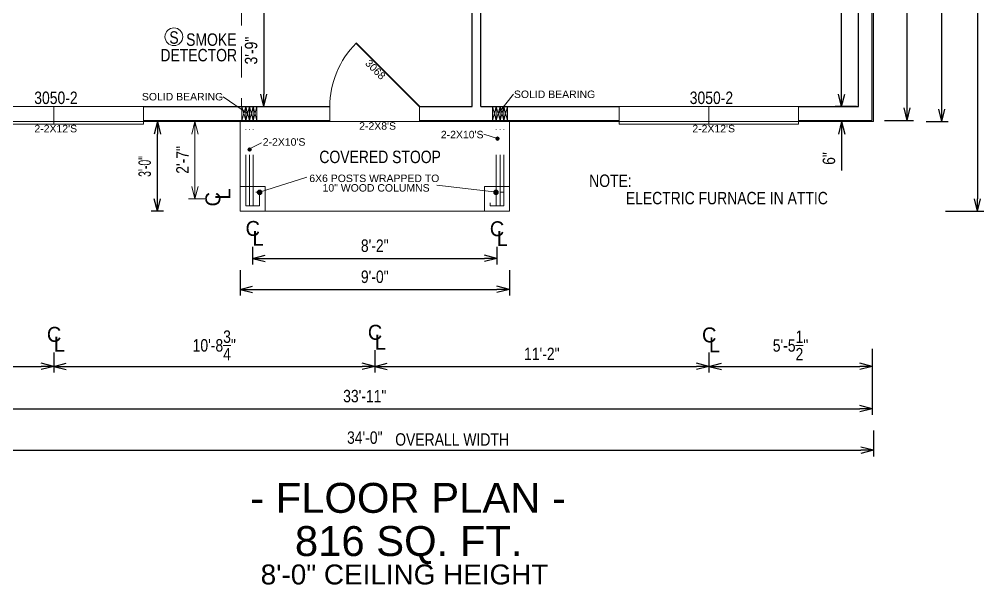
# Model space of a CAD drawing. Header units: inches. Extents: x -4443104 to -4439086, y 793046 to 798506.
# Drawn here: x -4442792.3 to -4442405.5, y 793646.9 to 793873.9 of the extents above; entities that cross this region are included whole.
import ezdxf
from ezdxf.enums import TextEntityAlignment as Align

# ---------------------------------------------------------------- set-up
doc = ezdxf.new("R2010")
doc.units = ezdxf.units.IN
doc.header["$MEASUREMENT"] = 0
doc.linetypes.add('DGN Style 2', pattern=[20.825219, 12.495132, -8.330088])
doc.linetypes.add('DGN Style 4', pattern=[40.771762, 20.373148, -10.186574, 0.025466, -10.186574])
doc.layers.get('Defpoints').update_dxf_attribs({"lineweight": 0})
for name, color, linetype, lineweight in [('(4)FND_DIM', 4, 'Continuous', 0), ('Level 25', 7, 'Continuous', 0), ('Level 3', 7, 'Continuous', 0), ('Level 35', 7, 'Continuous', 0)]:
    doc.layers.add(name, color=color, linetype=linetype, lineweight=lineweight)
doc.styles.add('Style-Arial', font='arial.ttf')
doc.styles.add('Style-STANDARD', font='STANDARD.shx')
doc.styles.add('Style-WORKING', font='WORKING.shx')
doc.dimstyles.get("Standard").update_dxf_attribs({"dimtxt": 5, "dimasz": 4, "dimexe": 4, "dimexo": 4, "dimgap": 2.5, "dimtad": 1, "dimdec": 4, "dimzin": 11, "dimdsep": 46, "dimlunit": 4, "dimtxsty": 'Style-STANDARD', "dimblk": 'tick_1.0', "dimcen": 0.09, "dimazin": 3, "dimtfac": 1, "dimtdec": 4, "dimtofl": 0, "dimtmove": 1, "dimatfit": 1, "dimldrblk": 'tick_1.0', "dimfxl": 1, "dimfrac": 2, "dimtolj": 1, "dimtzin": 11, "dimarcsym": 0})

# ---------------------------------------------------------------- blocks, each defined once
blk = doc.blocks.new('30LHDR')
at = {"layer": 'Level 25', "color": 5, "linetype": 'Continuous', "lineweight": 40}
blk.add_line((0, 0), (-25.455875, 25.455875), dxfattribs=at)
at = {"layer": 'Level 25', "color": 5, "linetype": 'Continuous', "lineweight": 0, "extrusion": (0, 0, -1)}
blk.add_arc((0, 0), 36, 0, 45, dxfattribs=at)
blk = doc.blocks.new('TerminatorOpen_0.5-1')
at = {"color": 0, "linetype": 'ByBlock', "lineweight": -2}
for q in [(-1, 0.25), (-1, 0), (-1, -0.25)]:
    blk.add_line((0, 0), q, dxfattribs=at)
blk = doc.blocks.new('*D64')
at = {"layer": 'Defpoints', "color": 0, "linetype": 'Continuous', "lineweight": 13, "transparency": 16777216}
for p in [(-4442857.78, 793709.44), (-4442449.78, 793711.31), (-4442449.78, 793700.88)]:
    blk.add_point(p, dxfattribs=at)
at = {"layer": 'Level 3', "color": 0, "linetype": 'Continuous', "lineweight": -2, "transparency": 16777216}
for p, q in [((-4442449.78, 793708.81), (-4442449.78, 793698.38)), ((-4442857.78, 793706.94), (-4442857.78, 793698.38)), ((-4442852.78, 793700.88), (-4442454.78, 793700.88))]:
    blk.add_line(p, q, dxfattribs=at)
at = {"layer": 'Level 3', "color": 0, "linetype": 'Continuous', "lineweight": -2, "transparency": 16777216, "xscale": 5, "yscale": 5, "zscale": 5, "rotation": 180}
blk.add_blockref('TerminatorOpen_0.5-1', (-4442857.78, 793700.88), dxfattribs=at)
at = {"layer": 'Level 3', "color": 0, "linetype": 'Continuous', "lineweight": -2, "transparency": 16777216, "xscale": 5, "yscale": 5, "zscale": 5}
blk.add_blockref('TerminatorOpen_0.5-1', (-4442449.78, 793700.88), dxfattribs=at)
at = {"layer": 'Level 3', "color": 0, "linetype": 'Continuous', "lineweight": 13, "transparency": 16777216, "insert": (-4442653.78, 793705.94), "char_height": 5, "attachment_point": 5, "style": 'Style-Arial'}
blk.add_mtext('\\A1;\\H1x;\\W0.8;34\'-0"', dxfattribs=at)
blk = doc.blocks.new('tick_1.0')
at = {"layer": '(4)FND_DIM', "color": 4, "linetype": 'Continuous', "lineweight": 0}
blk.add_line((0.5, -0.5), (-0.5, 0.5), dxfattribs=at)
at = {"layer": 'Level 3', "color": 4, "linetype": 'Continuous', "lineweight": 0}
blk.add_line((0, 0), (-1, 0), dxfattribs=at)
blk = doc.blocks.new('*D66')
at = {"layer": 'Defpoints', "color": 0, "linetype": 'Continuous', "lineweight": 13, "transparency": 16777216}
for p in [(-4442431.12, 794120.78), (-4442422.35, 794120.78), (-4442431.12, 793832.78)]:
    blk.add_point(p, dxfattribs=at)
at = {"layer": 'Level 3', "color": 0, "linetype": 'Continuous', "lineweight": -2, "transparency": 16777216}
for p, q in [((-4442428.62, 794120.78), (-4442419.85, 794120.78)), ((-4442422.35, 793837.78), (-4442422.35, 794115.78)), ((-4442428.62, 793832.78), (-4442419.85, 793832.78))]:
    blk.add_line(p, q, dxfattribs=at)
at = {"layer": 'Level 3', "color": 0, "linetype": 'Continuous', "lineweight": -2, "transparency": 16777216, "xscale": 5, "yscale": 5, "zscale": 5}
for p, rotation in [((-4442422.35, 794120.78), 90), ((-4442422.35, 793832.78), 270)]:
    blk.add_blockref('TerminatorOpen_0.5-1', p, dxfattribs=dict(at, rotation=rotation))
at = {"layer": 'Level 3', "color": 0, "linetype": 'Continuous', "lineweight": 13, "transparency": 16777216, "insert": (-4442427.4, 793976.78), "char_height": 5, "attachment_point": 5, "rotation": 90, "style": 'Style-Arial'}
blk.add_mtext('\\A1;\\H1x;\\W0.8;24\'-0"', dxfattribs=at)
blk = doc.blocks.new('*D72')
at = {"layer": 'Defpoints', "color": 0, "linetype": 'Continuous', "lineweight": 13, "transparency": 16777216}
for p in [(-4442703.78, 793775.71), (-4442595.78, 793775.71), (-4442595.78, 793765.43)]:
    blk.add_point(p, dxfattribs=at)
at = {"layer": 'Level 3', "color": 0, "linetype": 'Continuous', "lineweight": -2, "transparency": 16777216}
for p, q in [((-4442703.78, 793773.21), (-4442703.78, 793762.93)), ((-4442595.78, 793773.21), (-4442595.78, 793762.93)), ((-4442698.78, 793765.43), (-4442600.78, 793765.43))]:
    blk.add_line(p, q, dxfattribs=at)
at = {"layer": 'Level 3', "color": 0, "linetype": 'Continuous', "lineweight": -2, "transparency": 16777216, "xscale": 5, "yscale": 5, "zscale": 5, "rotation": 180}
blk.add_blockref('TerminatorOpen_0.5-1', (-4442703.78, 793765.43), dxfattribs=at)
at = {"layer": 'Level 3', "color": 0, "linetype": 'Continuous', "lineweight": -2, "transparency": 16777216, "xscale": 5, "yscale": 5, "zscale": 5}
blk.add_blockref('TerminatorOpen_0.5-1', (-4442595.78, 793765.43), dxfattribs=at)
at = {"layer": 'Level 3', "color": 0, "linetype": 'Continuous', "lineweight": 13, "transparency": 16777216, "insert": (-4442649.78, 793770.48), "char_height": 5, "attachment_point": 5, "style": 'Style-Arial'}
blk.add_mtext('\\A1;\\H1x;\\W0.8;9\'-0"', dxfattribs=at)
blk = doc.blocks.new('*D76')
at = {"layer": 'Defpoints', "color": 0, "linetype": 'Continuous', "lineweight": 13, "transparency": 16777216}
for p in [(-4442703.28, 793883.78), (-4442711.78, 793838.78), (-4442694.28, 793838.78)]:
    blk.add_point(p, dxfattribs=at)
at = {"layer": 'Level 3', "color": 0, "linetype": 'Continuous', "lineweight": -2, "transparency": 16777216}
for p, q in [((-4442700.78, 793883.78), (-4442691.78, 793883.78)), ((-4442694.28, 793878.78), (-4442694.28, 793843.78)), ((-4442709.28, 793838.78), (-4442691.78, 793838.78))]:
    blk.add_line(p, q, dxfattribs=at)
at = {"layer": 'Level 3', "color": 0, "linetype": 'Continuous', "lineweight": -2, "transparency": 16777216, "xscale": 5, "yscale": 5, "zscale": 5}
for p, rotation in [((-4442694.28, 793883.78), 90), ((-4442694.28, 793838.78), 270)]:
    blk.add_blockref('TerminatorOpen_0.5-1', p, dxfattribs=dict(at, rotation=rotation))
at = {"layer": 'Level 3', "color": 0, "linetype": 'Continuous', "lineweight": 13, "transparency": 16777216, "insert": (-4442699.34, 793861.28), "char_height": 5, "attachment_point": 5, "rotation": 90, "style": 'Style-Arial'}
blk.add_mtext('\\A1;\\H1x;\\W0.8;3\'-9"', dxfattribs=at)
blk = doc.blocks.new('*D78')
at = {"layer": 'Defpoints', "color": 0, "linetype": 'Continuous', "lineweight": 13, "transparency": 16777216}
for p in [(-4442736.96, 793832.78), (-4442732, 793832.78), (-4442732, 793796.78)]:
    blk.add_point(p, dxfattribs=at)
at = {"layer": 'Level 3', "color": 0, "linetype": 'Continuous', "lineweight": -2, "transparency": 16777216}
for p, q in [((-4442734.5, 793832.78), (-4442739.46, 793832.78)), ((-4442736.96, 793801.78), (-4442736.96, 793827.78)), ((-4442734.5, 793796.78), (-4442739.46, 793796.78))]:
    blk.add_line(p, q, dxfattribs=at)
at = {"layer": 'Level 3', "color": 0, "linetype": 'Continuous', "lineweight": -2, "transparency": 16777216, "xscale": 5, "yscale": 5, "zscale": 5}
for p, rotation in [((-4442736.96, 793832.78), 90), ((-4442736.96, 793796.78), 270)]:
    blk.add_blockref('TerminatorOpen_0.5-1', p, dxfattribs=dict(at, rotation=rotation))
at = {"layer": 'Level 3', "color": 0, "linetype": 'Continuous', "lineweight": 13, "transparency": 16777216, "insert": (-4442742.01, 793814.78), "char_height": 5, "attachment_point": 5, "rotation": 90, "style": 'Style-Arial'}
blk.add_mtext('\\A1;\\H1x;\\W0.6;3\'-0"', dxfattribs=at)
blk = doc.blocks.new('*D119')
at = {"layer": 'Defpoints', "color": 0, "linetype": 'Continuous', "lineweight": 13, "transparency": 16777216}
for p in [(-4442857.28, 793745.94), (-4442450.28, 793742.62), (-4442450.28, 793717.54)]:
    blk.add_point(p, dxfattribs=at)
at = {"layer": 'Level 3', "color": 0, "linetype": 'Continuous', "lineweight": -2, "transparency": 16777216}
for p, q in [((-4442857.28, 793743.44), (-4442857.28, 793715.04)), ((-4442450.28, 793740.12), (-4442450.28, 793715.04)), ((-4442852.28, 793717.54), (-4442455.28, 793717.54))]:
    blk.add_line(p, q, dxfattribs=at)
at = {"layer": 'Level 3', "color": 0, "linetype": 'Continuous', "lineweight": -2, "transparency": 16777216, "xscale": 5, "yscale": 5, "zscale": 5, "rotation": 180}
blk.add_blockref('TerminatorOpen_0.5-1', (-4442857.28, 793717.54), dxfattribs=at)
at = {"layer": 'Level 3', "color": 0, "linetype": 'Continuous', "lineweight": -2, "transparency": 16777216, "xscale": 5, "yscale": 5, "zscale": 5}
blk.add_blockref('TerminatorOpen_0.5-1', (-4442450.28, 793717.54), dxfattribs=at)
at = {"layer": 'Level 3', "color": 0, "linetype": 'Continuous', "lineweight": 13, "transparency": 16777216, "insert": (-4442653.78, 793722.59), "char_height": 5, "attachment_point": 5, "style": 'Style-Arial'}
blk.add_mtext('\\A1;\\H1x;\\W0.8;33\'-11"', dxfattribs=at)
blk = doc.blocks.new('*D127')
at = {"layer": 'Defpoints', "color": 0, "linetype": 'Continuous', "lineweight": 13, "transparency": 16777216}
for p in [(-4442857.28, 793744.08), (-4442778.53, 793742.58), (-4442778.53, 793734.56)]:
    blk.add_point(p, dxfattribs=at)
at = {"layer": 'Level 3', "color": 0, "linetype": 'Continuous', "lineweight": -2, "transparency": 16777216}
for p, q in [((-4442857.28, 793741.58), (-4442857.28, 793732.06)), ((-4442778.53, 793740.08), (-4442778.53, 793732.06)), ((-4442852.28, 793734.56), (-4442783.53, 793734.56))]:
    blk.add_line(p, q, dxfattribs=at)
at = {"layer": 'Level 3', "color": 0, "linetype": 'Continuous', "lineweight": -2, "transparency": 16777216, "xscale": 5, "yscale": 5, "zscale": 5, "rotation": 180}
blk.add_blockref('TerminatorOpen_0.5-1', (-4442857.28, 793734.56), dxfattribs=at)
at = {"layer": 'Level 3', "color": 0, "linetype": 'Continuous', "lineweight": -2, "transparency": 16777216, "xscale": 5, "yscale": 5, "zscale": 5}
blk.add_blockref('TerminatorOpen_0.5-1', (-4442778.53, 793734.56), dxfattribs=at)
at = {"layer": 'Level 3', "color": 0, "linetype": 'Continuous', "lineweight": 13, "transparency": 16777216, "insert": (-4442817.91, 793742.99), "char_height": 5, "attachment_point": 5, "style": 'Style-Arial'}
blk.add_mtext('\\A1;\\H1x;\\W0.8;6\'-6{\\H1.000000x;\\S3/4;}"', dxfattribs=at)
blk = doc.blocks.new('*D122')
at = {"layer": 'Defpoints', "color": 0, "linetype": 'Continuous', "lineweight": 13, "transparency": 16777216}
for p in [(-4442649.78, 793743.58), (-4442778.53, 793742.58), (-4442649.78, 793734.56)]:
    blk.add_point(p, dxfattribs=at)
at = {"layer": 'Level 3', "color": 0, "linetype": 'Continuous', "lineweight": -2, "transparency": 16777216}
for p, q in [((-4442778.53, 793740.08), (-4442778.53, 793732.06)), ((-4442649.78, 793741.08), (-4442649.78, 793732.06)), ((-4442773.53, 793734.56), (-4442654.78, 793734.56))]:
    blk.add_line(p, q, dxfattribs=at)
at = {"layer": 'Level 3', "color": 0, "linetype": 'Continuous', "lineweight": -2, "transparency": 16777216, "xscale": 5, "yscale": 5, "zscale": 5, "rotation": 180}
blk.add_blockref('TerminatorOpen_0.5-1', (-4442778.53, 793734.56), dxfattribs=at)
at = {"layer": 'Level 3', "color": 0, "linetype": 'Continuous', "lineweight": -2, "transparency": 16777216, "xscale": 5, "yscale": 5, "zscale": 5}
blk.add_blockref('TerminatorOpen_0.5-1', (-4442649.78, 793734.56), dxfattribs=at)
at = {"layer": 'Level 3', "color": 0, "linetype": 'Continuous', "lineweight": 13, "transparency": 16777216, "insert": (-4442714.16, 793742.99), "char_height": 5, "attachment_point": 5, "style": 'Style-Arial'}
blk.add_mtext('\\A1;\\H1x;\\W0.8;10\'-8{\\H1.000000x;\\S3/4;}"', dxfattribs=at)
blk = doc.blocks.new('*D124')
at = {"layer": 'Defpoints', "color": 0, "linetype": 'Continuous', "lineweight": 13, "transparency": 16777216}
for p in [(-4442649.78, 793743.58), (-4442515.78, 793742.58), (-4442515.78, 793734.56)]:
    blk.add_point(p, dxfattribs=at)
at = {"layer": 'Level 3', "color": 0, "linetype": 'Continuous', "lineweight": -2, "transparency": 16777216}
for p, q in [((-4442649.78, 793741.08), (-4442649.78, 793732.06)), ((-4442515.78, 793740.08), (-4442515.78, 793732.06)), ((-4442644.78, 793734.56), (-4442520.78, 793734.56))]:
    blk.add_line(p, q, dxfattribs=at)
at = {"layer": 'Level 3', "color": 0, "linetype": 'Continuous', "lineweight": -2, "transparency": 16777216, "xscale": 5, "yscale": 5, "zscale": 5, "rotation": 180}
blk.add_blockref('TerminatorOpen_0.5-1', (-4442649.78, 793734.56), dxfattribs=at)
at = {"layer": 'Level 3', "color": 0, "linetype": 'Continuous', "lineweight": -2, "transparency": 16777216, "xscale": 5, "yscale": 5, "zscale": 5}
blk.add_blockref('TerminatorOpen_0.5-1', (-4442515.78, 793734.56), dxfattribs=at)
at = {"layer": 'Level 3', "color": 0, "linetype": 'Continuous', "lineweight": 13, "transparency": 16777216, "insert": (-4442582.78, 793739.57), "char_height": 5, "attachment_point": 5, "style": 'Style-Arial'}
blk.add_mtext('\\A1;\\H1x;\\W0.8;11\'-2"', dxfattribs=at)
blk = doc.blocks.new('*D126')
at = {"layer": 'Defpoints', "color": 0, "linetype": 'Continuous', "lineweight": 13, "transparency": 16777216}
for p in [(-4442450.28, 793744.08), (-4442515.78, 793742.58), (-4442450.28, 793734.56)]:
    blk.add_point(p, dxfattribs=at)
at = {"layer": 'Level 3', "color": 0, "linetype": 'Continuous', "lineweight": -2, "transparency": 16777216}
for p, q in [((-4442515.78, 793740.08), (-4442515.78, 793732.06)), ((-4442450.28, 793741.58), (-4442450.28, 793732.06)), ((-4442510.78, 793734.56), (-4442455.28, 793734.56))]:
    blk.add_line(p, q, dxfattribs=at)
at = {"layer": 'Level 3', "color": 0, "linetype": 'Continuous', "lineweight": -2, "transparency": 16777216, "xscale": 5, "yscale": 5, "zscale": 5, "rotation": 180}
blk.add_blockref('TerminatorOpen_0.5-1', (-4442515.78, 793734.56), dxfattribs=at)
at = {"layer": 'Level 3', "color": 0, "linetype": 'Continuous', "lineweight": -2, "transparency": 16777216, "xscale": 5, "yscale": 5, "zscale": 5}
blk.add_blockref('TerminatorOpen_0.5-1', (-4442450.28, 793734.56), dxfattribs=at)
at = {"layer": 'Level 3', "color": 0, "linetype": 'Continuous', "lineweight": 13, "transparency": 16777216, "insert": (-4442483.03, 793742.95), "char_height": 5, "attachment_point": 5, "style": 'Style-Arial'}
blk.add_mtext('\\A1;\\H1x;\\W0.8;5\'-5{\\H1.000000x;\\S1/2;}"', dxfattribs=at)
blk = doc.blocks.new('CL_1')
at = {"layer": 'Level 3', "color": 120, "linetype": 'Continuous', "lineweight": 13, "style": 'Style-WORKING'}
for s, p in [('C', (-2.77, 3.96)), ('L', (0, 0))]:
    blk.add_text(s, height=6, dxfattribs=at).set_placement(p, align=Align.TOP_LEFT)
blk = doc.blocks.new('*D130')
at = {"layer": 'Defpoints', "color": 0, "linetype": 'Continuous', "lineweight": 13, "transparency": 16777216}
for p in [(-4442698.78, 793785.07), (-4442600.78, 793785.07), (-4442600.78, 793777.89)]:
    blk.add_point(p, dxfattribs=at)
at = {"layer": 'Level 3', "color": 0, "linetype": 'Continuous', "lineweight": -2, "transparency": 16777216}
for p, q in [((-4442698.78, 793782.57), (-4442698.78, 793775.39)), ((-4442600.78, 793782.57), (-4442600.78, 793775.39)), ((-4442693.78, 793777.89), (-4442605.78, 793777.89))]:
    blk.add_line(p, q, dxfattribs=at)
at = {"layer": 'Level 3', "color": 0, "linetype": 'Continuous', "lineweight": -2, "transparency": 16777216, "xscale": 5, "yscale": 5, "zscale": 5, "rotation": 180}
blk.add_blockref('TerminatorOpen_0.5-1', (-4442698.78, 793777.89), dxfattribs=at)
at = {"layer": 'Level 3', "color": 0, "linetype": 'Continuous', "lineweight": -2, "transparency": 16777216, "xscale": 5, "yscale": 5, "zscale": 5}
blk.add_blockref('TerminatorOpen_0.5-1', (-4442600.78, 793777.89), dxfattribs=at)
at = {"layer": 'Level 3', "color": 0, "linetype": 'Continuous', "lineweight": 13, "transparency": 16777216, "insert": (-4442649.78, 793782.95), "char_height": 5, "attachment_point": 5, "style": 'Style-Arial'}
blk.add_mtext('\\A1;\\H1x;\\W0.8;8\'-2"', dxfattribs=at)
blk = doc.blocks.new('*D132')
at = {"layer": 'Defpoints', "color": 0, "linetype": 'Continuous', "lineweight": 13, "transparency": 16777216}
for p in [(-4442447.79, 794120.28), (-4442436.26, 794120.28), (-4442447.79, 793833.28)]:
    blk.add_point(p, dxfattribs=at)
at = {"layer": 'Level 3', "color": 0, "linetype": 'Continuous', "lineweight": -2, "transparency": 16777216}
for p, q in [((-4442445.29, 794120.28), (-4442433.76, 794120.28)), ((-4442436.26, 793838.28), (-4442436.26, 794115.28)), ((-4442445.29, 793833.28), (-4442433.76, 793833.28))]:
    blk.add_line(p, q, dxfattribs=at)
at = {"layer": 'Level 3', "color": 0, "linetype": 'Continuous', "lineweight": -2, "transparency": 16777216, "xscale": 5, "yscale": 5, "zscale": 5}
for p, rotation in [((-4442436.26, 794120.28), 90), ((-4442436.26, 793833.28), 270)]:
    blk.add_blockref('TerminatorOpen_0.5-1', p, dxfattribs=dict(at, rotation=rotation))
at = {"layer": 'Level 3', "color": 0, "linetype": 'Continuous', "lineweight": 13, "transparency": 16777216, "insert": (-4442441.31, 793976.78), "char_height": 5, "attachment_point": 5, "rotation": 90, "style": 'Style-Arial'}
blk.add_mtext('\\A1;\\H1x;\\W0.8;23\'-11"', dxfattribs=at)
blk = doc.blocks.new('*D148')
at = {"layer": 'Defpoints', "color": 0, "linetype": 'Continuous', "lineweight": 13, "transparency": 16777216}
for p in [(-4442427.01, 794120.78), (-4442423.32, 793796.78), (-4442408.05, 793796.78)]:
    blk.add_point(p, dxfattribs=at)
at = {"layer": 'Level 3', "color": 0, "linetype": 'Continuous', "lineweight": -2, "transparency": 16777216}
for p, q in [((-4442424.51, 794120.78), (-4442405.55, 794120.78)), ((-4442408.05, 794115.78), (-4442408.05, 793801.78)), ((-4442420.82, 793796.78), (-4442405.55, 793796.78))]:
    blk.add_line(p, q, dxfattribs=at)
at = {"layer": 'Level 3', "color": 0, "linetype": 'Continuous', "lineweight": -2, "transparency": 16777216, "xscale": 5, "yscale": 5, "zscale": 5}
for p, rotation in [((-4442408.05, 794120.78), 90), ((-4442408.05, 793796.78), 270)]:
    blk.add_blockref('TerminatorOpen_0.5-1', p, dxfattribs=dict(at, rotation=rotation))
at = {"layer": 'Level 3', "color": 0, "linetype": 'Continuous', "lineweight": 13, "transparency": 16777216, "insert": (-4442413.1, 793958.78), "char_height": 5, "attachment_point": 5, "rotation": 90, "style": 'Style-Arial'}
blk.add_mtext('\\A1;\\H1x;\\W0.8;27\'-0"', dxfattribs=at)
blk = doc.blocks.new('*D152')
at = {"layer": 'Defpoints', "color": 0, "linetype": 'Continuous', "lineweight": 13, "transparency": 16777216}
for p in [(-4442462.56, 793838.78), (-4442454.03, 793838.78), (-4442448.03, 793832.78)]:
    blk.add_point(p, dxfattribs=at)
at = {"layer": 'Level 3', "color": 0, "linetype": 'Continuous', "lineweight": -2, "transparency": 16777216}
for p, q in [((-4442462.56, 793843.78), (-4442462.56, 793848.78)), ((-4442456.53, 793838.78), (-4442465.06, 793838.78)), ((-4442450.53, 793832.78), (-4442465.06, 793832.78)), ((-4442462.56, 793827.78), (-4442462.56, 793813.16))]:
    blk.add_line(p, q, dxfattribs=at)
at = {"layer": 'Level 3', "color": 0, "linetype": 'Continuous', "lineweight": -2, "transparency": 16777216, "xscale": 5, "yscale": 5, "zscale": 5}
for p, rotation in [((-4442462.56, 793838.78), 270), ((-4442462.56, 793832.78), 90)]:
    blk.add_blockref('TerminatorOpen_0.5-1', p, dxfattribs=dict(at, rotation=rotation))
at = {"layer": 'Level 3', "color": 0, "linetype": 'Continuous', "lineweight": 13, "transparency": 16777216, "insert": (-4442467.61, 793817.97), "char_height": 5, "attachment_point": 5, "rotation": 90, "style": 'Style-Arial'}
blk.add_mtext('\\A1;\\H1x;\\W0.8;6"', dxfattribs=at)
blk = doc.blocks.new('*D151')
at = {"layer": 'Defpoints', "color": 0, "linetype": 'Continuous', "lineweight": 13, "transparency": 16777216}
for p in [(-4442462.56, 793950.78), (-4442454.03, 793950.78), (-4442454.03, 793838.78)]:
    blk.add_point(p, dxfattribs=at)
at = {"layer": 'Level 3', "color": 0, "linetype": 'Continuous', "lineweight": -2, "transparency": 16777216}
for p, q in [((-4442456.53, 793950.78), (-4442465.06, 793950.78)), ((-4442462.56, 793843.78), (-4442462.56, 793945.78)), ((-4442456.53, 793838.78), (-4442465.06, 793838.78))]:
    blk.add_line(p, q, dxfattribs=at)
at = {"layer": 'Level 3', "color": 0, "linetype": 'Continuous', "lineweight": -2, "transparency": 16777216, "xscale": 5, "yscale": 5, "zscale": 5}
for p, rotation in [((-4442462.56, 793950.78), 90), ((-4442462.56, 793838.78), 270)]:
    blk.add_blockref('TerminatorOpen_0.5-1', p, dxfattribs=dict(at, rotation=rotation))
at = {"layer": 'Level 3', "color": 0, "linetype": 'Continuous', "lineweight": 13, "transparency": 16777216, "insert": (-4442467.61, 793894.78), "char_height": 5, "attachment_point": 5, "rotation": 90, "style": 'Style-Arial'}
blk.add_mtext('\\A1;\\H1x;\\W0.8;9\'-4"', dxfattribs=at)
blk = doc.blocks.new('LT3_3')
at = {"layer": 'Level 3', "color": 120, "linetype": 'Continuous', "lineweight": 13}
for radius in [6, 5.52, 5.04, 4.56, 4.08, 3.6, 3.12, 2.64, 2.16, 1.68, 1.2, 0.72, 0.24]:
    blk.add_circle((0, 0), radius, dxfattribs=at)
blk = doc.blocks.new('STUDS')
at = {"layer": 'Level 3', "color": 30, "linetype": 'Continuous', "lineweight": 13}
for p, q in [((-6, 0), (-6, -5.5)), ((-6, 0), (-4.5, -5.5)), ((-4.5, 0), (-6, -5.5)), ((-6, 0), (-6, -5.5)), ((-6, 0), (-4.5, -5.5)), ((-4.5, 0), (-6, -5.5)), ((-4.5, 0), (-4.5, -5.5)), ((-4.5, -5.5), (-3, 0)), ((-3, -5.5), (-4.5, 0)), ((-4.5, 0), (-4.5, -5.5)), ((-4.5, -5.5), (-3, 0)), ((-3, -5.5), (-4.5, 0)), ((-3, 0), (-3, -5.5)), ((-3, 0), (-1.5, -5.5)), ((-1.5, 0), (-3, -5.5)), ((-3, 0), (-3, -5.5)), ((-3, 0), (-1.5, -5.5)), ((-1.5, 0), (-3, -5.5)), ((-1.5, 0), (-1.5, -5.5)), ((-1.5, -5.5), (0, 0)), ((0, -5.5), (-1.5, 0)), ((-1.5, 0), (-1.5, -5.5)), ((-1.5, -5.5), (0, 0)), ((0, -5.5), (-1.5, 0))]:
    blk.add_line(p, q, dxfattribs=at)
blk = doc.blocks.new('LT3_11')
at = {"layer": 'Level 3', "color": 30, "linetype": 'Continuous', "lineweight": 13}
for radius in [6, 5.52, 5.04, 4.56, 4.08, 3.6, 3.12, 2.64, 2.16, 1.68, 1.2, 0.72, 0.24]:
    blk.add_circle((0, 0), radius, dxfattribs=at)

msp = doc.modelspace()

# ---------------------------------------------------------------- linework, layer by layer
at = {"layer": 'Level 3', "color": 120, "linetype": 'DGN Style 2', "lineweight": 0}
msp.add_line((-4442703.2803, 793883.7823), (-4442703.2803, 793838.7823), dxfattribs=at)
at = {"layer": 'Level 3', "color": 30, "linetype": 'Continuous', "lineweight": 13}
for p, q in [((-4442594.1611, 793843.8123), (-4442600.2803, 793836.0323)), ((-4442710.6164, 793842.6972), (-4442700.7803, 793836.0323)), ((-4442697.0303, 793838.7823), (-4442697.0303, 793833.2823)), ((-4442596.5303, 793838.7823), (-4442596.5303, 793833.2823)), ((-4442695.1481, 793824.275), (-4442699.9625, 793821.8663)), ((-4442600.558, 793825.9477), (-4442606.041, 793827.7765))]:
    msp.add_line(p, q, dxfattribs=at)
at = {"layer": 'Level 3', "color": 5, "linetype": 'Continuous', "lineweight": 13}
for p, q in [((-4442778.5303, 793838.7823), (-4442778.5303, 793831.7823)), ((-4442515.7803, 793838.7823), (-4442515.7803, 793831.7823)), ((-4442814.5303, 793832.7823), (-4442742.5303, 793832.7823)), ((-4442479.7803, 793832.7823), (-4442551.7803, 793832.7823))]:
    msp.add_line(p, q, dxfattribs=at)
at = {"layer": 'Level 3', "color": 30, "linetype": 'DGN Style 4', "lineweight": 0}
for p, q in [((-4442701.5303, 793799.0323), (-4442701.5303, 793838.7823)), ((-4442700.0303, 793799.0323), (-4442700.0303, 793838.7823)), ((-4442698.5303, 793799.0323), (-4442698.5303, 793838.7823)), ((-4442601.0303, 793799.0323), (-4442601.0303, 793838.7823)), ((-4442599.5303, 793799.0323), (-4442599.5303, 793838.7823)), ((-4442598.0303, 793799.0323), (-4442598.0303, 793838.7823))]:
    msp.add_line(p, q, dxfattribs=at)
at = {"layer": 'Level 3', "color": 120, "linetype": 'Continuous', "lineweight": 13}
for p, q in [((-4442667.7803, 793832.7823), (-4442667.7803, 793838.7823)), ((-4442631.7803, 793838.7823), (-4442631.7803, 793832.7823)), ((-4442720.1617, 793832.7823), (-4442724.4197, 793832.7823)), ((-4442721.9197, 793832.7823), (-4442721.9197, 793801.7823)), ((-4442703.7803, 793832.7823), (-4442703.7803, 793796.7823)), ((-4442667.7803, 793832.7823), (-4442631.7803, 793832.7823)), ((-4442595.7803, 793832.7823), (-4442595.7803, 793796.7823)), ((-4442676.994, 793810.5113), (-4442696.0303, 793804.5323)), ((-4442624.8832, 793807.3108), (-4442600.7803, 793804.5323)), ((-4442717.9117, 793801.7823), (-4442724.4197, 793801.7823)), ((-4442703.7803, 793796.7823), (-4442595.7803, 793796.7823))]:
    msp.add_line(p, q, dxfattribs=at)
at = {"layer": 'Level 3', "color": 5, "linetype": 'Continuous', "lineweight": 13, "flags": 128}
for points in [[(-4442742.5303, 793838.7823), (-4442814.5303, 793838.7823), (-4442814.5303, 793831.7823), (-4442742.5303, 793831.7823), (-4442742.5303, 793838.7823)], [(-4442551.7803, 793838.7823), (-4442479.7803, 793838.7823), (-4442479.7803, 793831.7823), (-4442551.7803, 793831.7823), (-4442551.7803, 793838.7823)]]:
    msp.add_lwpolyline(points, close=True, dxfattribs=at)
at = {"layer": 'Level 3', "color": 120, "linetype": 'Continuous', "lineweight": 13, "flags": 128}
for points in [[(-4442723.1697, 793827.7823), (-4442721.9197, 793832.7823), (-4442720.6697, 793827.7823)], [(-4442720.6697, 793806.7823), (-4442721.9197, 793801.7823), (-4442723.1697, 793806.7823)]]:
    msp.add_lwpolyline(points, dxfattribs=at)
for points in [[(-4442703.7803, 793796.7823), (-4442693.7803, 793796.7823), (-4442693.7803, 793806.7823), (-4442703.7803, 793806.7823), (-4442703.7803, 793796.7823)], [(-4442605.7803, 793796.7823), (-4442595.7803, 793796.7823), (-4442595.7803, 793806.7823), (-4442605.7803, 793806.7823), (-4442605.7803, 793796.7823)]]:
    msp.add_lwpolyline(points, close=True, dxfattribs=at)
at = {"layer": 'Level 3', "color": 30, "linetype": 'DGN Style 2', "lineweight": 13, "flags": 128}
for points in [[(-4442701.5303, 793799.0323), (-4442696.0303, 793799.0323), (-4442696.0303, 793804.5323), (-4442701.5303, 793804.5323), (-4442701.5303, 793799.0323)], [(-4442603.5303, 793799.0323), (-4442598.0303, 793799.0323), (-4442598.0303, 793804.5323), (-4442603.5303, 793804.5323), (-4442603.5303, 793799.0323)]]:
    msp.add_lwpolyline(points, close=True, dxfattribs=at)
at = {"layer": 'Level 3', "color": 7, "linetype": 'Continuous', "lineweight": 13}
msp.add_circle((-4442730.3462, 793866.8528), 3.565, dxfattribs=at)
at = {"layer": 'Level 35', "color": 2, "linetype": 'Continuous', "lineweight": 30}
for p, q in [((-4442450.2803, 793833.2823), (-4442450.2803, 794120.2823)), ((-4442455.7803, 793838.7823), (-4442455.7803, 793950.7823)), ((-4442610.7803, 793838.7823), (-4442610.7803, 793913.7823)), ((-4442607.2803, 793838.7823), (-4442607.2803, 793913.7823)), ((-4442742.5303, 793838.7823), (-4442667.7803, 793838.7823)), ((-4442631.7803, 793838.7823), (-4442610.7803, 793838.7823)), ((-4442607.2803, 793838.7823), (-4442551.7803, 793838.7823)), ((-4442479.7803, 793838.7823), (-4442455.7803, 793838.7823)), ((-4442742.5303, 793833.2823), (-4442667.7803, 793833.2823)), ((-4442631.7803, 793833.2823), (-4442551.7803, 793833.2823)), ((-4442479.7803, 793833.2823), (-4442450.2803, 793833.2823))]:
    msp.add_line(p, q, dxfattribs=at)
at = {"layer": 'Level 35', "color": 3, "linetype": 'Continuous', "lineweight": 13}
for p, q in [((-4442449.7803, 793832.7823), (-4442449.7803, 794120.7823)), ((-4442742.5303, 793832.7823), (-4442667.7803, 793832.7823)), ((-4442631.7803, 793832.7823), (-4442551.7803, 793832.7823)), ((-4442479.7803, 793832.7823), (-4442449.7803, 793832.7823))]:
    msp.add_line(p, q, dxfattribs=at)

# ---------------------------------------------------------------- block references
at = {"layer": 'Level 25', "color": 5, "linetype": 'Continuous', "lineweight": 40, "rotation": 359.9999999999999}
msp.add_blockref('30LHDR', (-4442631.7803, 793838.7823), dxfattribs=at)
at = {"layer": 'Level 3', "color": 30, "linetype": 'Continuous', "lineweight": 13}
for p in [(-4442697.0303, 793838.7823), (-4442596.5303, 793838.7823)]:
    msp.add_blockref('STUDS', p, dxfattribs=at)
at = {"layer": 'Level 3', "color": 30, "linetype": 'Continuous', "lineweight": 13, "xscale": 0.12, "yscale": 0.12, "zscale": 0.12}
for p in [(-4442600.558, 793825.9477), (-4442699.9625, 793821.5986)]:
    msp.add_blockref('LT3_11', p, dxfattribs=at)
at = {"layer": 'Level 3', "color": 120, "linetype": 'Continuous', "lineweight": 13, "rotation": 90}
msp.add_blockref('CL_1', (-4442713.7614, 793801.5084), dxfattribs=at)
at = {"layer": 'Level 3', "color": 120, "linetype": 'Continuous', "lineweight": 13, "xscale": 0.1499990686758433, "yscale": 0.1499990686758433, "zscale": 0.1499990686758433}
for p in [(-4442695.922, 793804.4086), (-4442601.1608, 793804.4224)]:
    msp.add_blockref('LT3_3', p, dxfattribs=at)
at = {"layer": 'Level 3', "color": 120, "linetype": 'Continuous', "lineweight": 13}
for p in [(-4442698.8346, 793788.9383), (-4442600.8728, 793788.8171), (-4442649.7959, 793747.2672), (-4442778.5162, 793746.438), (-4442515.7658, 793746.2177)]:
    msp.add_blockref('CL_1', p, dxfattribs=at)

# ---------------------------------------------------------------- texts
at = {"layer": 'Level 3', "color": 7, "linetype": 'Continuous', "lineweight": 13, "style": 'Style-Arial', "width": 0.8}
for s, p in [('S', (-4442732.1702, 793864.0352)), ('SMOKE', (-4442725.4219, 793863.1938)), ('DETECTOR', (-4442735.7444, 793856.9564))]:
    msp.add_text(s, height=5, dxfattribs=at).set_placement(p)
at = {"layer": 'Level 3', "color": 120, "linetype": 'Continuous', "lineweight": 13, "style": 'Style-Arial'}
msp.add_text('3068', height=3, rotation=315, dxfattribs=at).set_placement((-4442645.1449, 793851.4609), align=Align.TOP_RIGHT)
at = {"layer": 'Level 3', "color": 120, "linetype": 'Continuous', "lineweight": 13, "style": 'Style-Arial', "width": 0.8}
for s, p in [('3050-2', (-4442786.3491, 793839.8358)), ('3050-2', (-4442523.4536, 793839.8358)), ('OVERALL WIDTH', (-4442641.5845, 793702.7178))]:
    msp.add_text(s, height=5, dxfattribs=at).set_placement(p)
at = {"layer": 'Level 3', "color": 30, "linetype": 'Continuous', "lineweight": 13, "style": 'Style-Arial'}
for s, p in [('SOLID BEARING', (-4442743.169, 793841.2809)), ('SOLID BEARING', (-4442593.955, 793842.2469)), ("2-2X10'S", (-4442623.2701, 793826.0829)), ("2-2X10'S", (-4442694.7051, 793823.1222)), ('10" WOOD COLUMNS', (-4442670.7109, 793804.6958))]:
    msp.add_text(s, height=3, dxfattribs=at).set_placement(p)
at = {"layer": 'Level 3', "color": 120, "linetype": 'Continuous', "lineweight": 13, "style": 'Style-Arial'}
for s, height, p in [("2-2X8'S", 3, (-4442656.0351, 793829.5293)), ("2-2X12'S", 3, (-4442786.2779, 793828.4758)), ("2-2X12'S", 3, (-4442522.4078, 793828.4758)), ('- FLOOR PLAN -', 12, (-4442699.7653, 793675.7785)), ('816 SQ. FT.', 12, (-4442681.8066, 793658.4518)), ('8\'-0" CEILING HEIGHT', 8, (-4442695.5325, 793647.04))]:
    msp.add_text(s, height=height, dxfattribs=at).set_placement(p)
at = {"layer": 'Level 3', "color": 120, "linetype": 'Continuous', "lineweight": 0, "style": 'Style-Arial', "width": 0.8}
msp.add_text('2\'-7"', height=5, rotation=90, dxfattribs=at).set_placement((-4442726.9197, 793811.8509), align=Align.MIDDLE_LEFT)
at = {"layer": 'Level 3', "color": 30, "linetype": 'DGN Style 2', "lineweight": 13, "style": 'Style-Arial', "width": 0.8}
for s, p in [('COVERED STOOP', (-4442671.9941, 793816.1243)), ('NOTE:', (-4442563.7909, 793806.5481))]:
    msp.add_text(s, height=5, dxfattribs=at).set_placement(p)
at = {"layer": 'Level 3', "color": 30, "linetype": 'DGN Style 2', "lineweight": 13, "style": 'Style-Arial'}
msp.add_text('6X6 POSTS WRAPPED TO', height=3, dxfattribs=at).set_placement((-4442676.0384, 793808.5208))
at = {"layer": 'Level 3', "color": 120, "linetype": 'DGN Style 2', "lineweight": 0, "style": 'Style-Arial', "width": 0.8}
msp.add_text('ELECTRIC FURNACE IN ATTIC', height=5, dxfattribs=at).set_placement((-4442549.0904, 793799.5835))

# ---------------------------------------------------------------- dimensions: what is measured, and where the dimension line sits
at = {"layer": 'Level 3', "color": 120, "linetype": 'Continuous', "lineweight": 13}
for base, p1, p2, angle, text, override, picture, middle in [((-4442436.2558, 794120.2823), (-4442447.7928, 793833.2823), (-4442447.7928, 794120.2823), 90, '\\H1x;\\W0.8;<>', {"dimasz": 5, "dimexe": 2.5, "dimexo": 2.5, "dimdec": 3, "dimtxsty": 'Style-Arial', "dimblk": 'TerminatorOpen_0.5-1', "dimtdec": 3, "dimtmove": 0, "dimfrac": 0}, '*D132', (-4442441.3103, 793976.7823)), ((-4442422.3489, 794120.7823), (-4442431.1217, 793832.7823), (-4442431.1217, 794120.7823), 90, '\\H1x;\\W0.8;<>', {"dimasz": 5, "dimexe": 2.5, "dimexo": 2.5, "dimdec": 3, "dimtxsty": 'Style-Arial', "dimblk": 'TerminatorOpen_0.5-1', "dimtdec": 3, "dimtmove": 0, "dimfrac": 0}, '*D66', (-4442427.4018, 793976.7823)), ((-4442408.0493, 793796.7823), (-4442427.0131, 794120.7823), (-4442423.3229, 793796.7823), 270, '\\H1x;\\W0.8;<>', {"dimasz": 5, "dimexe": 2.5, "dimexo": 2.5, "dimdec": 3, "dimtxsty": 'Style-Arial', "dimblk": 'TerminatorOpen_0.5-1', "dimtdec": 3, "dimtmove": 0, "dimfrac": 0}, '*D148', (-4442413.1022, 793958.7823)), ((-4442462.5616, 793950.7823), (-4442454.0262, 793838.7823), (-4442454.0262, 793950.7823), 90, '\\H1x;\\W0.8;<>', {"dimasz": 5, "dimexe": 2.5, "dimexo": 2.5, "dimdec": 3, "dimtxsty": 'Style-Arial', "dimblk": 'TerminatorOpen_0.5-1', "dimtdec": 3, "dimtmove": 0, "dimfrac": 0}, '*D151', (-4442467.6145, 793894.7823)), ((-4442694.2832, 793838.7823), (-4442703.2803, 793883.7823), (-4442711.7803, 793838.7823), 270, '\\H1x;\\W0.8;<>', {"dimasz": 5, "dimexe": 2.5, "dimexo": 2.5, "dimdec": 3, "dimtxsty": 'Style-Arial', "dimblk": 'TerminatorOpen_0.5-1', "dimtdec": 3, "dimtmove": 0}, '*D76', (-4442699.3377, 793861.2823)), ((-4442736.9579, 793832.7823), (-4442732.0026, 793796.7823), (-4442732.0026, 793832.7823), 90, '\\H1x;\\W0.6;<>', {"dimasz": 5, "dimexe": 2.5, "dimexo": 2.5, "dimdec": 3, "dimtxsty": 'Style-Arial', "dimblk": 'TerminatorOpen_0.5-1', "dimtdec": 3, "dimtmove": 0}, '*D78', (-4442742.0125, 793814.7823))]:
    dim = msp.add_linear_dim(base=base, p1=p1, p2=p2, angle=angle, text=text, dimstyle='Standard', override=override, dxfattribs=at)
    dim.commit()
    dim.dimension.update_dxf_attribs({"geometry": picture, "text_midpoint": middle})
dim = msp.add_linear_dim(base=(-4442462.5616, 793838.7823), p1=(-4442448.0262, 793832.7823), p2=(-4442454.0262, 793838.7823), angle=90, text='\\H1x;\\W0.8;<>', dimstyle='Standard', override={"dimasz": 5, "dimexe": 2.5, "dimexo": 2.5, "dimdec": 3, "dimtxsty": 'Style-Arial', "dimblk": 'TerminatorOpen_0.5-1', "dimtdec": 3, "dimtmove": 0, "dimfrac": 0}, dxfattribs=at)
dim.commit()
dim.dimension.update_dxf_attribs({"geometry": '*D152', "text_midpoint": (-4442462.5616, 793817.9726), "dimtype": 160})
for base, p1, p2, picture, middle in [((-4442600.7803, 793777.8947), (-4442698.7803, 793785.0693), (-4442600.7803, 793785.0693), '*D130', (-4442649.7803, 793782.9476)), ((-4442595.7803, 793765.4292), (-4442703.7803, 793775.7069), (-4442595.7803, 793775.7069), '*D72', (-4442649.7803, 793770.4821)), ((-4442778.5303, 793734.5577), (-4442857.2803, 793744.0773), (-4442778.5303, 793742.5773), '*D127', (-4442817.9053, 793742.9882)), ((-4442649.7803, 793734.5577), (-4442778.5303, 793742.5773), (-4442649.7803, 793743.5773), '*D122', (-4442714.1553, 793742.9882)), ((-4442450.2803, 793734.5577), (-4442515.7803, 793742.5773), (-4442450.2803, 793744.0773), '*D126', (-4442483.0303, 793742.9541)), ((-4442450.2803, 793717.5399), (-4442857.2803, 793745.9441), (-4442450.2803, 793742.6199), '*D119', (-4442653.7803, 793722.5945)), ((-4442515.7803, 793734.5577), (-4442649.7803, 793743.5773), (-4442515.7803, 793742.5773), '*D124', (-4442582.7803, 793739.5679)), ((-4442449.7803, 793700.8808), (-4442857.7803, 793709.4373), (-4442449.7803, 793711.3072), '*D64', (-4442653.7803, 793705.9353))]:
    dim = msp.add_linear_dim(base=base, p1=p1, p2=p2, text='\\H1x;\\W0.8;<>', dimstyle='Standard', override={"dimasz": 5, "dimexe": 2.5, "dimexo": 2.5, "dimdec": 3, "dimtxsty": 'Style-Arial', "dimblk": 'TerminatorOpen_0.5-1', "dimtdec": 3, "dimtmove": 0, "dimfrac": 0}, dxfattribs=at)
    dim.commit()
    dim.dimension.update_dxf_attribs({"geometry": picture, "text_midpoint": middle})

doc.saveas('drawing.dxf')
